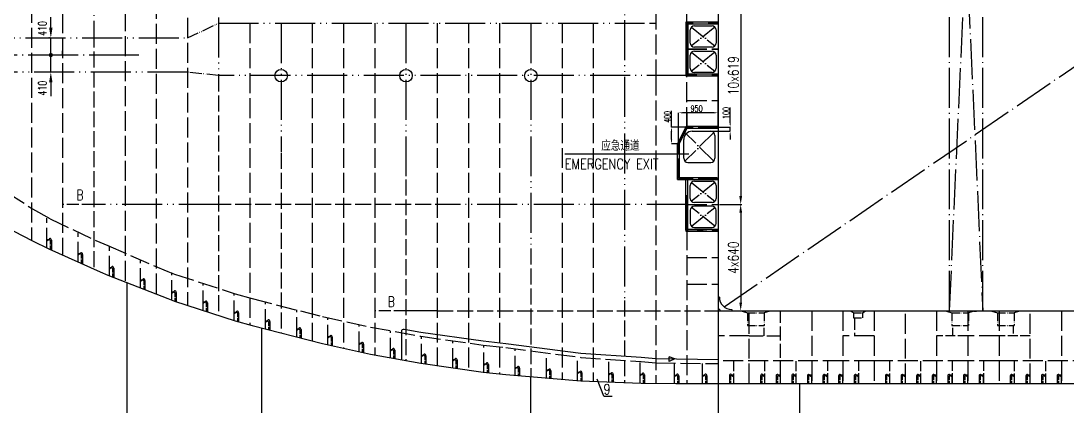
# Model space of a CAD drawing. Extents: x 373818 to 564480, y 322172 to 634257.
# Drawn here: x 432345 to 457481, y 467719 to 476981 of the extents above; entities that cross this region are included whole.
import ezdxf
from ezdxf.enums import TextEntityAlignment as Align

# ---------------------------------------------------------------- set-up
doc = ezdxf.new("R2010")
doc.units = 0
doc.header["$LTSCALE"] = 40
doc.header["$MEASUREMENT"] = 0
for name, pattern in [('ACAD_ISO02W100', [15, 12, -3]), ('ACAD_ISO03W100', [30, 12, -18]), ('ACAD_ISO04W100', [30.5, 24, -3, 0.5, -3]), ('ACAD_ISO05W100', [34, 24, -3, 0.5, -3, 0.5, -3]), ('CENTER110', [12.2, 10, -1, 0.2, -1])]:
    doc.linetypes.add(name, pattern=pattern)
doc.layers.get('0').update_dxf_attribs({"linetype": 'CONTINUOUS'})
doc.layers.get('DEFPOINTS').update_dxf_attribs({"linetype": 'CONTINUOUS'})
for name, color, linetype in [('9', 6, 'CONTINUOUS'), ('C-CEN', 4, 'ACAD_ISO04W100'), ('C-CON', 4, 'CONTINUOUS'), ('C-DAS', 4, 'ACAD_ISO02W100'), ('FRAME', 7, 'CONTINUOUS'), ('Y-CON', 2, 'CONTINUOUS'), ('Y-DAS', 2, 'ACAD_ISO02W100'), ('Y-H', 2, 'ACAD_ISO03W100'), ('Y-PH', 2, 'ACAD_ISO05W100')]:
    doc.layers.add(name, color=color, linetype=linetype)
doc.styles.add('DM', font='romans.shx', dxfattribs={"bigfont": 'hzdx.shx'})
doc.styles.add('ROMANS', font='romans.shx', dxfattribs={"width": 0.75, "height": 250, "bigfont": 'hzdx.shx'})
doc.dimstyles.new('DM-100', dxfattribs={"dimscale": 0, "dimtxt": 250, "dimasz": 200, "dimexe": 30, "dimexo": 30, "dimgap": 50, "dimtad": 1, "dimdec": 0, "dimzin": 0, "dimdsep": 46, "dimtxsty": 'ROMANS', "dimcen": 0, "dimclrd": 1, "dimclre": 1, "dimclrt": 1, "dimadec": 0, "dimazin": 0, "dimtfac": 1, "dimtdec": 0, "dimtmove": 0, "dimatfit": 3, "dimfxl": 1, "dimtolj": 1, "dimtzin": 0, "dimarcsym": 0})

# ---------------------------------------------------------------- blocks, each defined once
blk = doc.blocks.new('A$C771200ED')
at = {"layer": 'C-CON', "linetype": 'ACAD_ISO05W100', "ltscale": 0.2}
for p, q in [((135, 350), (535, 350)), ((135, 50), (135, 350)), ((535, 50), (535, 350)), ((0, 12), (135, 50)), ((0, 12), (0, 0)), ((135, 50), (535, 50)), ((670, 12), (535, 50)), ((670, 12), (670, 0))]:
    blk.add_line(p, q, dxfattribs=at)
blk = doc.blocks.new('*D161')
at = {"color": 1, "linetype": 'ByBlock', "transparency": 16777216}
for p, q in [((449639, 472370), (449639, 470210)), ((449276, 470010), (449669, 470010))]:
    blk.add_line(p, q, dxfattribs=at)
for points in [[(449606, 472370), (449673, 472370), (449639, 472570)], [(449606, 470210), (449673, 470210), (449639, 470010)]]:
    blk.add_solid(points, dxfattribs=at)
at = {"layer": 'DEFPOINTS', "color": 0, "linetype": 'ByBlock', "transparency": 16777216}
for p in [(449639, 472570), (449246, 470010), (449639, 470010)]:
    blk.add_point(p, dxfattribs=at)
at = {"color": 1, "linetype": 'ByBlock', "transparency": 16777216, "insert": (449464, 471290), "char_height": 250, "attachment_point": 5, "rotation": 90, "style": 'ROMANS'}
blk.add_mtext('\\A1;4x640', dxfattribs=at)
blk = doc.blocks.new('A$C75882CA2')
at = {"layer": 'C-CON'}
for p, q in [((0, 57), (136, 114)), ((0, 57), (136, 0)), ((136, 0), (136, 114))]:
    blk.add_line(p, q, dxfattribs=at)
blk = doc.blocks.new('0')
for p, q in [((-330, -30), (-330, 0)), ((-30, -330), (0, -330))]:
    blk.add_line(p, q)
blk.add_arc((-330, -330), 300, 0, 90)

msp = doc.modelspace()

# ---------------------------------------------------------------- linework, layer by layer
at = {"color": 1, "linetype": 'ByBlock'}
for p, q in [((449639.38, 478560.36), (449639.38, 472770.36)), ((449126.41, 472570.36), (449669.38, 472570.36))]:
    msp.add_line(p, q, dxfattribs=at)
for p, q in [((433063.51, 476820.36), (433063.51, 477070.36)), ((448321.41, 476949.8), (448321.41, 475661.8)), ((449096.41, 476949.8), (448321.41, 476949.8)), ((448371.41, 476899.8), (448371.41, 475711.8)), ((449096.41, 476899.8), (448371.41, 476899.8)), ((448526.41, 476862.82), (448950.86, 476862.82)), ((448426.41, 476448.96), (448426.41, 476762.82)), ((449050.86, 476762.82), (449050.86, 476448.96)), ((433029.67, 476570.36), (433013.51, 476570.36)), ((433063.51, 475750.36), (433063.51, 476570.36)), ((448950.86, 476348.96), (448526.41, 476348.96)), ((433346.41, 476160.36), (433346.41, 476260.36)), ((448426.41, 475841.94), (448426.41, 476155.8)), ((448526.41, 476255.8), (448950.86, 476255.8)), ((449050.86, 476155.8), (449050.86, 475841.94)), ((433029.67, 475750.36), (433013.51, 475750.36)), ((448321.41, 475661.8), (449096.41, 475661.8)), ((448371.41, 475711.8), (449096.41, 475711.8)), ((448950.86, 475741.94), (448526.41, 475741.94)), ((433063.51, 475500.36), (433063.51, 475174.11)), ((448121.41, 474025.13), (448338.48, 474452.36)), ((448171.41, 474029.58), (448354.34, 474402.36)), ((448338.48, 474452.36), (449096.41, 474452.36)), ((448354.34, 474402.36), (449096.41, 474402.36)), ((448471.41, 474327.39), (448921.41, 474327.39)), ((448271.41, 473677.39), (448271.41, 474127.39)), ((449021.41, 474227.39), (449021.41, 473677.39)), ((448121.41, 473164.36), (448121.41, 474025.13)), ((448171.41, 473189.36), (448171.41, 474029.58)), ((448371.41, 473577.39), (448921.41, 473577.39)), ((448121.41, 473164.36), (449096.41, 473164.36)), ((448171.41, 473214.36), (449071.41, 473214.36)), ((448321.41, 471951.36), (448321.41, 473214.36)), ((448371.41, 471976.36), (448371.41, 473164.36)), ((448526.41, 473127.38), (448950.86, 473127.38)), ((448426.41, 472713.52), (448426.41, 473027.38)), ((449050.86, 473027.38), (449050.86, 472713.52)), ((448950.86, 472613.52), (448526.41, 472613.52)), ((448426.41, 472427.2), (448426.41, 472113.34)), ((448950.86, 472527.2), (448526.41, 472527.2)), ((449050.86, 472113.34), (449050.86, 472427.2)), ((448321.41, 471951.36), (448321.41, 471926.36)), ((448321.41, 471926.36), (449096.41, 471926.36)), ((448371.41, 471976.36), (449096.41, 471976.36)), ((448526.41, 472013.34), (448950.86, 472013.34)), ((433076.41, 471707.55), (433076.41, 471470.16)), ((433826.41, 471367.26), (433826.41, 471137.88)), ((434576.41, 471035.72), (434576.41, 470812.52)), ((434892.99, 470688.06), (434892.99, 465311.36)), ((435326.41, 470740.87), (435326.41, 470517.67)), ((436076.41, 470449.49), (436076.41, 470231.36)), ((436826.41, 470204.44), (436826.41, 469988.53)), ((437576.41, 469961.61), (437576.41, 469748.47)), ((438125.51, 469597.15), (438125.51, 465311.36)), ((438326.41, 469754.49), (438326.41, 469545.65)), ((439076.41, 469562.24), (439076.41, 469353.41)), ((439826.41, 469375.19), (439826.41, 469170.43)), ((440576.41, 469212.06), (440576.41, 469007.3)), ((441326.41, 469065.16), (441326.41, 468863.99)), ((442076.41, 468928.37), (442076.41, 468731.61)), ((442826.41, 468822.37), (442826.41, 468625.6)), ((443576.41, 468717.04), (443576.41, 468523.32)), ((444326.41, 468633.19), (444326.41, 468448.78)), ((445076.41, 468570.96), (445076.41, 468386.55)), ((444590.56, 468426.86), (444590.56, 465311.36)), ((445824.71, 468515.1), (445824.71, 468325.75)), ((446353.66, 467961.53), (446193.76, 468364.34)), ((446576.41, 468481.75), (446576.41, 468295.62)), ((447326.41, 468468.05), (447326.41, 468267.95)), ((448151.41, 468443.61), (448151.41, 468260.36)), ((448826.41, 468443.61), (448826.41, 468260.36)), ((449366.41, 468444.16), (449366.41, 468262.24)), ((450116.41, 468444.16), (450116.41, 468262.24)), ((450491.41, 468442.28), (450491.41, 468260.36)), ((450866.41, 468444.16), (450866.41, 468262.24)), ((451241.41, 468442.28), (451241.41, 468260.36)), ((451616.41, 468442.28), (451616.41, 468260.36)), ((451991.41, 468442.28), (451991.41, 468260.36)), ((452366.41, 468442.28), (452366.41, 468260.36)), ((453116.41, 468442.28), (453116.41, 468260.36)), ((453491.41, 468442.28), (453491.41, 468260.36)), ((453866.41, 468442.28), (453866.41, 468260.36)), ((454241.41, 468442.28), (454241.41, 468260.36)), ((454616.41, 468442.28), (454616.41, 468260.36)), ((454991.41, 468442.28), (454991.41, 468260.36)), ((455366.41, 468442.28), (455366.41, 468260.36)), ((456116.41, 468442.28), (456116.41, 468260.36)), ((456491.41, 468442.28), (456491.41, 468260.36)), ((456866.41, 468442.28), (456866.41, 468260.36)), ((457241.41, 468442.28), (457241.41, 468260.36)), ((449096.41, 468260.36), (449096.41, 462239.96)), ((451055.61, 468260.36), (451055.61, 465311.36)), ((446353.66, 467961.53), (446554.32, 467961.53))]:
    msp.add_line(p, q)
at = {"linetype": 'CENTER110', "ltscale": 3}
msp.add_line((435181.15, 476160.36), (430137.18, 476160.36), dxfattribs=at)
at = {"color": 0, "linetype": 'ByBlock'}
for p, q in [((449386.34, 474527.36), (449386.34, 474902.57)), ((447977.65, 474427.36), (447977.65, 474818.64)), ((448146.41, 474027.36), (448146.41, 474773.16)), ((448996.41, 474772.16), (448246.41, 474772.16)), ((449096.41, 474452.36), (449096.41, 474773.16)), ((448346.41, 474427.36), (447976.65, 474427.36)), ((447977.65, 474127.36), (447977.65, 474327.36)), ((448921.41, 474327.39), (449387.34, 474327.39)), ((449096.41, 474427.36), (449387.34, 474427.36)), ((449386.34, 474327.39), (449386.34, 474427.36)), ((449386.34, 474227.39), (449386.34, 474127.39)), ((448146.41, 474027.36), (447976.65, 474027.36))]:
    msp.add_line(p, q, dxfattribs=at)
at = {"color": 1}
msp.add_line((447596.41, 468862.04), (449096.41, 468841.06), dxfattribs=at)
at = {"const_width": 50}
msp.add_lwpolyline([(433038.51, 476160.36, 1), (433088.51, 476160.36, 1)], format="xyb", close=True, dxfattribs=at)
at = {"color": 1}
msp.add_lwpolyline([(441496.41, 468832.82), (441496.41, 469522.82, -0.46837576), (441555.43, 469572), (441954.41, 469498.86), (443447.91, 469287.76), (443996.41, 469226.16), (445794.71, 468990.79), (447246.41, 468894.35), (447596.41, 468862.04)], format="xyb", dxfattribs=at)
for centre, radius, start, end in [((448526.41, 476762.82), 100, 90, 180), ((448950.86, 476762.82), 100, 0, 90), ((448526.41, 476448.96), 100, 180, 270), ((448950.86, 476448.96), 100, 270, 0), ((448526.41, 476155.8), 100, 90, 180), ((448950.86, 476155.8), 100, 0, 90), ((448526.41, 475841.94), 100, 180, 270), ((448950.86, 475841.94), 100, 270, 0), ((448471.41, 474127.39), 200, 90, 180), ((448921.41, 474227.39), 100, 0, 90), ((448371.41, 473677.39), 100, 180, 270), ((448921.41, 473677.39), 100, 270, 0), ((448526.41, 473027.38), 100, 90, 180), ((448950.86, 473027.38), 100, 0, 90), ((448526.41, 472713.52), 100, 180, 270), ((448950.86, 472713.52), 100, 270, 0), ((448526.41, 472427.2), 100, 90, 180), ((448950.86, 472427.2), 100, 0, 90), ((448526.41, 472113.34), 100, 180, 270), ((448950.86, 472113.34), 100, 270, 0), ((433045.48, 471723.72), 25, 40.300494, 175.621629), ((433021.41, 471700.63), 25, 0, 90), ((433026.41, 471707.55), 50, 0, 40.300494), ((433795.48, 471383.43), 25, 40.300494, 175.621629), ((433771.41, 471360.34), 25, 0, 90), ((433776.41, 471367.26), 50, 0, 40.300494), ((434545.48, 471051.89), 25, 40.300494, 175.621629), ((434521.41, 471028.8), 25, 0, 90), ((434526.41, 471035.72), 50, 0, 40.300494), ((435295.48, 470757.04), 25, 40.300494, 175.621629), ((435271.41, 470733.95), 25, 0, 90), ((435276.41, 470740.87), 50, 0, 40.300494), ((436045.48, 470465.66), 25, 40.300494, 175.621629), ((436021.41, 470442.57), 25, 0, 90), ((436026.41, 470449.49), 50, 0, 40.300494), ((436795.48, 470220.61), 25, 40.300494, 175.621629), ((436771.41, 470197.52), 25, 0, 90), ((436776.41, 470204.44), 50, 0, 40.300494), ((449096.41, 470010.36), 50, 0, 90), ((437545.48, 469977.78), 25, 40.300494, 175.621629), ((437521.41, 469954.69), 25, 0, 90), ((437526.41, 469961.61), 50, 0, 40.300494), ((438295.48, 469770.66), 25, 40.300494, 175.621629), ((438271.41, 469747.57), 25, 0, 90), ((438276.41, 469754.49), 50, 0, 40.300494), ((439045.48, 469578.41), 25, 40.300494, 175.621629), ((439021.41, 469555.32), 25, 0, 90), ((439026.41, 469562.24), 50, 0, 40.300494), ((439795.48, 469391.36), 25, 40.300494, 175.621629), ((439771.41, 469368.27), 25, 0, 90), ((439776.41, 469375.19), 50, 0, 40.300494), ((440545.48, 469228.23), 25, 40.300494, 175.621629), ((440521.41, 469205.14), 25, 0, 90), ((440526.41, 469212.06), 50, 0, 40.300494), ((441295.48, 469081.33), 25, 40.300494, 175.621629), ((441271.41, 469058.24), 25, 0, 90), ((441276.41, 469065.16), 50, 0, 40.300494), ((442045.48, 468944.54), 25, 40.300494, 175.621629), ((442021.41, 468921.45), 25, 0, 90), ((442026.41, 468928.37), 50, 0, 40.300494), ((442795.48, 468838.54), 25, 40.300494, 175.621629), ((442771.41, 468815.44), 25, 0, 90), ((442776.41, 468822.37), 50, 0, 40.300494), ((443545.48, 468733.21), 25, 40.300494, 175.621629), ((443521.41, 468710.12), 25, 0, 90), ((443526.41, 468717.04), 50, 0, 40.300494), ((444295.48, 468649.36), 25, 40.300494, 175.621629), ((444271.41, 468626.27), 25, 0, 90), ((444276.41, 468633.19), 50, 0, 40.300494), ((445045.48, 468587.13), 25, 40.300494, 175.621629), ((445021.41, 468564.04), 25, 0, 90), ((445026.41, 468570.96), 50, 0, 40.300494), ((445793.78, 468531.27), 25, 40.300494, 175.621629), ((445774.71, 468515.1), 50, 0, 40.300494), ((445769.71, 468508.18), 25, 0, 90), ((446545.48, 468497.92), 25, 40.300494, 175.621629), ((446521.41, 468474.83), 25, 0, 90), ((446526.41, 468481.75), 50, 0, 40.300494), ((447295.48, 468484.22), 25, 40.300494, 175.621629), ((447271.41, 468461.12), 25, 0, 90), ((447276.41, 468468.05), 50, 0, 40.300494), ((448120.48, 468459.78), 25, 40.300494, 175.621629), ((448096.41, 468436.69), 25, 0, 90), ((448101.41, 468443.61), 50, 0, 40.300494), ((448795.48, 468459.78), 25, 40.300494, 175.621629), ((448771.41, 468436.69), 25, 0, 90), ((448776.41, 468443.61), 50, 0, 40.300494), ((449416.41, 468444.16), 50, 139.699506, 180), ((449397.35, 468460.33), 25, 4.378371, 139.699506), ((449421.41, 468437.24), 25, 90, 180), ((450166.41, 468444.16), 50, 139.699506, 180), ((450147.35, 468460.33), 25, 4.378371, 139.699506), ((450171.41, 468437.24), 25, 90, 180), ((450541.41, 468442.28), 50, 139.699506, 180), ((450522.35, 468458.45), 25, 4.378371, 139.699506), ((450546.41, 468435.36), 25, 90, 180), ((450916.41, 468444.16), 50, 139.699506, 180), ((450897.35, 468460.33), 25, 4.378371, 139.699506), ((450921.41, 468437.24), 25, 90, 180), ((451291.41, 468442.28), 50, 139.699506, 180), ((451272.35, 468458.45), 25, 4.378371, 139.699506), ((451296.41, 468435.36), 25, 90, 180), ((451666.41, 468442.28), 50, 139.699506, 180), ((451647.35, 468458.45), 25, 4.378371, 139.699506), ((451671.41, 468435.36), 25, 90, 180), ((452041.41, 468442.28), 50, 139.699506, 180), ((452022.35, 468458.45), 25, 4.378371, 139.699506), ((452046.41, 468435.36), 25, 90, 180), ((452416.41, 468442.28), 50, 139.699506, 180), ((452397.35, 468458.45), 25, 4.378371, 139.699506), ((452421.41, 468435.36), 25, 90, 180), ((453166.41, 468442.28), 50, 139.699506, 180), ((453147.35, 468458.45), 25, 4.378371, 139.699506), ((453171.41, 468435.36), 25, 90, 180), ((453541.41, 468442.28), 50, 139.699506, 180), ((453522.35, 468458.45), 25, 4.378371, 139.699506), ((453546.41, 468435.36), 25, 90, 180), ((453916.41, 468442.28), 50, 139.699506, 180), ((453897.35, 468458.45), 25, 4.378371, 139.699506), ((453921.41, 468435.36), 25, 90, 180), ((454291.41, 468442.28), 50, 139.699506, 180), ((454272.35, 468458.45), 25, 4.378371, 139.699506), ((454296.41, 468435.36), 25, 90, 180), ((454666.41, 468442.28), 50, 139.699506, 180), ((454647.35, 468458.45), 25, 4.378371, 139.699506), ((454671.41, 468435.36), 25, 90, 180), ((455041.41, 468442.28), 50, 139.699506, 180), ((455022.35, 468458.45), 25, 4.378371, 139.699506), ((455046.41, 468435.36), 25, 90, 180), ((455416.41, 468442.28), 50, 139.699506, 180), ((455397.35, 468458.45), 25, 4.378371, 139.699506), ((455421.41, 468435.36), 25, 90, 180), ((456166.41, 468442.28), 50, 139.699506, 180), ((456147.35, 468458.45), 25, 4.378371, 139.699506), ((456171.41, 468435.36), 25, 90, 180), ((456541.41, 468442.28), 50, 139.699506, 180), ((456522.35, 468458.45), 25, 4.378371, 139.699506), ((456546.41, 468435.36), 25, 90, 180), ((456916.41, 468442.28), 50, 139.699506, 180), ((456897.35, 468458.45), 25, 4.378371, 139.699506), ((456921.41, 468435.36), 25, 90, 180), ((457291.41, 468442.28), 50, 139.699506, 180), ((457272.35, 468458.45), 25, 4.378371, 139.699506), ((457296.41, 468435.36), 25, 90, 180)]:
    msp.add_arc(centre, radius, start, end)
for points in [[(433021.85, 476820.36), (433105.18, 476820.36), (433063.51, 476570.36)], [(433021.85, 475500.36), (433105.18, 475500.36), (433063.51, 475750.36)]]:
    msp.add_solid(points)
at = {"color": 0, "linetype": 'ByBlock'}
for points in [[(448246.41, 474788.83), (448246.41, 474755.5), (448146.41, 474772.16)], [(448996.41, 474788.83), (448996.41, 474755.5), (449096.41, 474772.16)], [(447960.98, 474327.36), (447994.31, 474327.36), (447977.65, 474427.36)], [(449369.67, 474527.36), (449403, 474527.36), (449386.34, 474427.36)], [(449369.67, 474227.39), (449403, 474227.39), (449386.34, 474327.39)], [(447960.98, 474127.36), (447994.31, 474127.36), (447977.65, 474027.36)]]:
    msp.add_solid(points, dxfattribs=at)
at = {"color": 1, "linetype": 'ByBlock'}
msp.add_solid([(449606.05, 472770.36), (449672.71, 472770.36), (449639.38, 472570.36)], dxfattribs=at)
at = {"layer": '9', "color": 3, "linetype": 'ByBlock'}
msp.add_line((445416.11, 473787.91), (448390.51, 473787.91), dxfattribs=at)
at = {"layer": 'C-CEN'}
for p, q in [((449242.14, 470103.62), (474450.69, 487417.09)), ((454656.91, 470010.36), (454656.91, 487510.36)), ((454656.91, 470010.36), (455456.91, 487510.36)), ((454656.91, 487510.36), (455456.91, 470010.36)), ((455456.91, 470010.36), (455456.91, 487510.36))]:
    msp.add_line(p, q, dxfattribs=at)
at = {"layer": 'C-CEN', "ltscale": 0.4}
for p, q in [((449021.57, 476833.53), (448455.7, 476378.25)), ((448455.7, 476833.53), (449021.57, 476378.25)), ((448455.7, 476226.51), (449021.57, 475771.23)), ((449021.57, 476226.51), (448455.7, 475771.23)), ((449021.57, 473098.09), (448455.7, 472642.81)), ((448455.7, 473098.09), (449021.57, 472642.81)), ((448455.7, 472042.63), (449021.57, 472497.91)), ((449021.57, 472042.63), (448455.7, 472497.91))]:
    msp.add_line(p, q, dxfattribs=at)
at = {"layer": 'C-CEN', "ltscale": 0.5}
for p, q in [((448992.12, 474298.1), (448300.7, 473606.68)), ((448992.12, 473606.68), (448300.7, 474298.1))]:
    msp.add_line(p, q, dxfattribs=at)
at = {"layer": 'C-CON', "linetype": 'ACAD_ISO05W100', "ltscale": 0.2}
for p, q in [((452281.41, 470010.36), (452281.41, 469998.36)), ((452346.41, 469960.36), (452281.41, 469998.36)), ((452346.41, 469960.36), (452566.41, 469960.36)), ((452346.41, 469960.36), (452346.41, 469840.36)), ((452346.41, 469840.36), (452566.41, 469840.36)), ((452566.41, 469960.36), (452631.41, 469998.36)), ((452566.41, 469960.36), (452566.41, 469840.36)), ((452631.41, 470010.36), (452631.41, 469998.36)), ((454581.41, 469998.36), (454581.41, 470010.36)), ((454581.41, 469998.36), (454716.41, 469960.36)), ((454716.41, 469960.36), (454716.41, 469660.36)), ((454716.41, 469960.36), (455116.41, 469960.36)), ((455251.41, 469998.36), (455116.41, 469960.36)), ((455116.41, 469960.36), (455116.41, 469660.36)), ((455251.41, 469998.36), (455306.41, 469998.36)), ((455306.41, 469998.36), (455306.41, 470010.36)), ((454716.41, 469660.36), (455116.41, 469660.36))]:
    msp.add_line(p, q, dxfattribs=at)
at = {"layer": 'C-DAS'}
for p, q in [((447596.41, 489255.48), (447596.41, 475665.36)), ((435596.41, 487109.19), (435596.41, 470411.53)), ((434846.41, 486814.34), (434846.41, 470706.37)), ((433346.41, 486165.89), (433346.41, 471354.83)), ((432596.41, 485814.02), (432596.41, 471706.69)), ((436346.41, 481855.36), (436346.41, 470143.94)), ((448346.41, 474427.36), (448346.41, 478760.36)), ((437846.41, 476924.8), (437846.41, 469670.42)), ((439346.41, 476924.8), (439346.41, 469284.2)), ((440096.41, 476924.8), (440096.41, 469111.71)), ((440846.41, 476924.8), (440846.41, 468951.99)), ((442346.41, 476924.8), (442346.41, 468693.45)), ((443096.41, 476924.8), (443096.41, 468587.44)), ((443846.41, 476924.8), (443846.41, 468493)), ((445346.41, 476924.8), (445346.41, 468364.15)), ((446096.41, 476924.8), (446096.41, 468314.86)), ((447596.41, 475665.36), (447596.41, 468265.24)), ((448346.41, 474771.36), (448346.41, 474427.36)), ((448346.41, 472545.36), (448346.41, 468260.36)), ((451346.41, 470010.36), (451346.41, 468260.36)), ((452096.41, 470010.36), (452096.41, 468260.36)), ((453596.41, 468259.87), (453596.41, 470010.36)), ((454346.41, 470010.36), (454346.41, 468260.36)), ((455096.41, 470010.36), (455096.41, 468260.36)), ((456596.41, 468260.36), (456596.41, 470010.36)), ((457346.41, 470010.36), (457346.41, 468260.36)), ((452096.41, 468810.36), (449096.41, 468810.36)), ((455096.41, 468810.36), (452846.41, 468810.36)), ((458096.41, 468810.36), (455846.41, 468810.36)), ((447596.41, 468762.04), (449096.41, 468741.06))]:
    msp.add_line(p, q, dxfattribs=at)
at = {"layer": 'C-DAS', "ltscale": 0.2}
for p, q in [((433046.41, 471700.63), (433046.41, 471485.45)), ((433796.41, 471360.34), (433796.41, 471145.16)), ((434546.41, 471028.8), (434546.41, 470824.31)), ((435296.41, 470733.95), (435296.41, 470529.46)), ((436046.41, 470442.57), (436046.41, 470241.07)), ((436796.41, 470197.52), (436796.41, 469998.24)), ((437546.41, 469954.69), (437546.41, 469757.14)), ((438296.41, 469747.57), (438296.41, 469553.34)), ((439046.41, 469555.32), (439046.41, 469361.1)), ((439796.41, 469368.27), (439796.41, 469176.96)), ((440546.41, 469205.14), (440546.41, 469013.83)), ((441296.41, 469058.24), (441296.41, 468869.49)), ((442046.41, 468921.45), (442046.41, 468735.85)), ((442796.41, 468815.44), (442796.41, 468629.84)), ((443546.41, 468710.12), (443546.41, 468526.69)), ((444296.41, 468626.27), (444296.41, 468451.27)), ((445046.41, 468564.04), (445046.41, 468389.04)), ((445794.71, 468508.18), (445794.71, 468326.96)), ((446546.41, 468474.83), (446546.41, 468296.82)), ((447296.41, 468461.12), (447296.41, 468268.25)), ((448121.41, 468436.69), (448121.41, 468260.36)), ((448796.41, 468436.69), (448796.41, 468260.36)), ((449396.41, 468437.24), (449396.41, 468262.24)), ((450146.41, 468437.24), (450146.41, 468262.24)), ((450521.41, 468435.36), (450521.41, 468260.36)), ((450896.41, 468437.24), (450896.41, 468262.24)), ((451271.41, 468435.36), (451271.41, 468260.36)), ((451646.41, 468435.36), (451646.41, 468260.36)), ((452021.41, 468435.36), (452021.41, 468260.36)), ((452396.41, 468435.36), (452396.41, 468260.36)), ((453146.41, 468435.36), (453146.41, 468260.36)), ((453521.41, 468435.36), (453521.41, 468260.36)), ((453896.41, 468435.36), (453896.41, 468260.36)), ((454271.41, 468435.36), (454271.41, 468260.36)), ((454646.41, 468435.36), (454646.41, 468260.36)), ((455021.41, 468435.36), (455021.41, 468260.36)), ((455396.41, 468435.36), (455396.41, 468260.36)), ((456146.41, 468435.36), (456146.41, 468260.36)), ((456521.41, 468435.36), (456521.41, 468260.36)), ((456896.41, 468435.36), (456896.41, 468260.36)), ((457271.41, 468435.36), (457271.41, 468260.36))]:
    msp.add_line(p, q, dxfattribs=at)
at = {"layer": 'C-DAS', "ltscale": 0.7}
for p, q in [((450596.41, 468460.36), (450596.41, 470010.36)), ((449846.41, 469410.44), (450596.41, 469410.44))]:
    msp.add_line(p, q, dxfattribs=at)
at = {"layer": 'C-DAS', "ltscale": 0.5}
for p, q in [((455096.41, 469410.36), (454346.41, 469410.36)), ((456596.41, 469410.36), (455846.41, 469410.36))]:
    msp.add_line(p, q, dxfattribs=at)
at = {"layer": 'C-DAS'}
msp.add_lwpolyline([(431096.41, 473485.65), (431096.42, 472921.72), (431096.41, 473485.65), (431515.22, 473184.68), (432621.41, 472464.69), (433047.31, 472223.07), (434142.49, 471702.99), (434431.04, 471578.1), (435871.41, 470953.42), (436035.21, 470894.7), (437496.41, 470421.6), (437899.21, 470305.16), (439587.51, 469872.4), (440746.41, 469620.33), (441954.41, 469398.86), (443447.91, 469187.76), (443996.41, 469126.16), (445794.71, 468890.79), (447246.41, 468794.35), (447596.41, 468762.04)], dxfattribs=at)
at = {"layer": 'DEFPOINTS', "color": 0, "linetype": 'ByBlock'}
for p in [(448146.41, 474772.16), (448346.41, 474427.36), (448921.41, 474327.39), (449096.41, 474452.36), (449096.41, 474427.36), (449386.34, 474427.36), (447977.65, 474027.36), (448146.41, 474027.36), (448146.41, 474027.36), (449096.41, 472570.36), (449639.38, 472570.36)]:
    msp.add_point(p, dxfattribs=at)
at = {"layer": 'Y-CON'}
for p, q in [((449096.41, 483712.36), (449096.41, 468260.36)), ((449096.41, 474427.36), (449096.41, 475665.36)), ((449096.41, 470010.36), (521096.41, 470010.36)), ((449096.41, 468260.36), (449096.41, 468260.36)), ((449096.41, 468260.36), (456996.41, 468260.36)), ((456996.41, 468260.36), (463496.41, 468260.36))]:
    msp.add_line(p, q, dxfattribs=at)
for points in [[(431096.41, 472490.02), (431515.22, 472258.01), (432621.41, 471693.95), (433016.43, 471503.98), (434246.41, 470948.05), (434431.04, 470869.67), (435871.41, 470303.42), (436035.21, 470244.7), (437496.41, 469771.6), (437899.21, 469655.16), (439587.51, 469222.4), (440746.41, 468970.33), (441954.41, 468748.86), (443447.91, 468537.76), (443996.41, 468476.16), (445794.71, 468326.96), (447246.41, 468268.76), (448082.11, 468260.36), (449096.41, 468260.36), (449096.41, 468260.36), (449246.41, 468260.36)], [(432971.41, 471525.63), (432971.41, 471725.63), (433021.41, 471725.63), (432971.41, 471685.63)], [(433721.41, 471185.34), (433721.41, 471385.34), (433771.41, 471385.34), (433721.41, 471345.34)], [(434471.41, 470853.8), (434471.41, 471053.8), (434521.41, 471053.8), (434471.41, 471013.8)], [(435221.41, 470558.95), (435221.41, 470758.95), (435271.41, 470758.95), (435221.41, 470718.95)], [(435971.41, 470267.57), (435971.41, 470467.57), (436021.41, 470467.57), (435971.41, 470427.57)], [(436721.41, 470022.52), (436721.41, 470222.52), (436771.41, 470222.52), (436721.41, 470182.52)], [(437471.41, 469779.69), (437471.41, 469979.69), (437521.41, 469979.69), (437471.41, 469939.69)], [(438221.41, 469572.57), (438221.41, 469772.57), (438271.41, 469772.57), (438221.41, 469732.57)], [(438971.41, 469380.32), (438971.41, 469580.32), (439021.41, 469580.32), (438971.41, 469540.32)], [(439721.41, 469193.27), (439721.41, 469393.27), (439771.41, 469393.27), (439721.41, 469353.27)], [(440471.41, 469030.14), (440471.41, 469230.14), (440521.41, 469230.14), (440471.41, 469190.14)], [(441221.41, 468883.24), (441221.41, 469083.24), (441271.41, 469083.24), (441221.41, 469043.24)], [(441971.41, 468746.45), (441971.41, 468946.45), (442021.41, 468946.45), (441971.41, 468906.45)], [(442721.41, 468640.44), (442721.41, 468840.44), (442771.41, 468840.44), (442721.41, 468800.44)], [(443471.41, 468535.12), (443471.41, 468735.12), (443521.41, 468735.12), (443471.41, 468695.12)], [(444221.41, 468457.49), (444221.41, 468651.27), (444271.41, 468651.27), (444221.41, 468611.27)], [(444971.41, 468389.04), (444971.41, 468589.04), (445021.41, 468589.04), (444971.41, 468549.04)], [(445719.71, 468333.18), (445719.71, 468533.18), (445769.71, 468533.18), (445719.71, 468493.18)], [(446471.41, 468299.83), (446471.41, 468499.83), (446521.41, 468499.83), (446471.41, 468459.83)], [(447221.41, 468269.76), (447221.41, 468486.12), (447271.41, 468486.12), (447221.41, 468446.12)], [(448046.41, 468261.69), (448046.41, 468461.69), (448096.41, 468461.69), (448046.41, 468421.69)], [(448721.41, 468261.69), (448721.41, 468461.69), (448771.41, 468461.69), (448721.41, 468421.69)], [(449471.41, 468262.24), (449471.41, 468462.24), (449421.41, 468462.24), (449471.41, 468422.24)], [(450221.41, 468262.24), (450221.41, 468462.24), (450171.41, 468462.24), (450221.41, 468422.24)], [(450596.41, 468260.36), (450596.41, 468460.36), (450546.41, 468460.36), (450596.41, 468420.36)], [(450971.41, 468262.24), (450971.41, 468462.24), (450921.41, 468462.24), (450971.41, 468422.24)], [(451346.41, 468260.36), (451346.41, 468460.36), (451296.41, 468460.36), (451346.41, 468420.36)], [(451721.41, 468260.36), (451721.41, 468460.36), (451671.41, 468460.36), (451721.41, 468420.36)], [(452096.41, 468260.36), (452096.41, 468460.36), (452046.41, 468460.36), (452096.41, 468420.36)], [(452471.41, 468260.36), (452471.41, 468460.36), (452421.41, 468460.36), (452471.41, 468420.36)], [(453221.41, 468260.36), (453221.41, 468460.36), (453171.41, 468460.36), (453221.41, 468420.36)], [(453596.41, 468260.36), (453596.41, 468460.36), (453546.41, 468460.36), (453596.41, 468420.36)], [(453971.41, 468260.36), (453971.41, 468460.36), (453921.41, 468460.36), (453971.41, 468420.36)], [(454346.41, 468260.36), (454346.41, 468460.36), (454296.41, 468460.36), (454346.41, 468420.36)], [(454721.41, 468260.36), (454721.41, 468460.36), (454671.41, 468460.36), (454721.41, 468420.36)], [(455096.41, 468260.36), (455096.41, 468460.36), (455046.41, 468460.36), (455096.41, 468420.36)], [(455471.41, 468260.36), (455471.41, 468460.36), (455421.41, 468460.36), (455471.41, 468420.36)], [(456221.41, 468260.36), (456221.41, 468460.36), (456171.41, 468460.36), (456221.41, 468420.36)], [(456596.41, 468260.36), (456596.41, 468460.36), (456546.41, 468460.36), (456596.41, 468420.36)], [(456971.41, 468260.36), (456971.41, 468460.36), (456921.41, 468460.36), (456971.41, 468420.36)], [(457346.41, 468260.36), (457346.41, 468460.36), (457296.41, 468460.36), (457346.41, 468420.36)]]:
    msp.add_lwpolyline(points, dxfattribs=at)
for centre in [(438596.41, 475665.36), (441596.41, 475665.36), (444596.41, 475665.36)]:
    msp.add_circle(centre, 150, dxfattribs=at)
at = {"layer": 'Y-DAS'}
for p, q in [((446846.41, 476924.8), (447596.41, 476924.8)), ((448346.41, 476305.8), (449096.41, 476305.8)), ((448346.41, 476304.36), (449096.41, 476304.36)), ((448346.41, 475066.36), (449096.41, 475066.36)), ((448146.41, 474027.36), (448346.41, 474427.36)), ((449096.41, 474427.36), (448346.41, 474427.36)), ((448146.41, 473189.36), (448146.41, 474027.36)), ((449096.41, 473189.36), (448146.41, 473189.36)), ((448346.41, 472570.36), (449096.41, 472570.36)), ((432971.41, 471525.63), (432971.41, 472241.4)), ((433721.41, 471185.34), (433721.41, 471883.85)), ((448346.41, 471930.36), (449096.41, 471930.36)), ((434471.41, 470853.8), (434471.41, 471554.32)), ((435221.41, 470558.95), (435221.41, 471241.77)), ((448346.41, 471290.36), (449096.41, 471290.36)), ((435971.41, 470267.57), (435971.41, 470931.7)), ((436721.41, 470022.52), (436721.41, 470672.52)), ((448346.41, 470650.36), (449096.41, 470650.36)), ((437471.41, 469779.69), (437471.41, 470429.69)), ((438221.41, 469572.57), (438221.41, 470222.57)), ((438971.41, 469380.32), (438971.41, 470030.32)), ((439721.41, 469193.27), (439721.41, 469843.27)), ((449846.41, 468260.52), (449846.41, 470010.36)), ((452846.41, 470010.36), (452846.41, 468260.36)), ((455846.41, 470010.36), (455846.41, 468260.36)), ((440471.41, 469030.14), (440471.41, 469680.14)), ((441221.41, 468883.24), (441221.41, 469519.49)), ((441971.41, 468735.85), (441971.41, 469385.85)), ((449846.41, 469410.44), (449096.41, 469410.44)), ((452846.41, 469410.36), (452096.41, 469410.36)), ((455846.41, 469410.36), (455096.41, 469410.36)), ((442721.41, 468629.84), (442721.41, 469279.84)), ((443471.41, 468526.69), (443471.41, 469176.69)), ((444221.41, 468451.27), (444221.41, 469101.27)), ((444971.41, 468389.04), (444971.41, 468988.73)), ((445719.71, 468326.96), (445719.71, 468890.79)), ((446471.41, 468299.83), (446471.41, 468840.85)), ((447221.41, 468286.12), (447221.41, 468796.01)), ((452846.41, 468810.36), (452096.41, 468810.36)), ((455846.41, 468810.36), (455096.41, 468810.36)), ((448046.41, 468261.69), (448046.41, 468755.74)), ((448721.41, 468261.69), (448721.41, 468745.25))]:
    msp.add_line(p, q, dxfattribs=at)
at = {"layer": 'Y-DAS', "ltscale": 0.8}
for p, q in [((434096.41, 476726.5), (434096.41, 471015.84)), ((437096.41, 475665.36), (437096.41, 469901.11)), ((438596.41, 473808.36), (438596.41, 469476.44)), ((441596.41, 473170.74), (441596.41, 468814.49)), ((442679.44, 472570.36), (437096.41, 472570.36)), ((444596.41, 471507.67), (444596.41, 468426.38)), ((446846.41, 470260.36), (446846.41, 468284.79)), ((442346.41, 470010.36), (446846.41, 470010.36)), ((446846.41, 470010.36), (449096.41, 470010.36))]:
    msp.add_line(p, q, dxfattribs=at)
at = {"layer": 'Y-DAS', "ltscale": 0.6}
for p, q in [((434096.41, 472570.36), (433346.41, 472570.36)), ((441596.41, 470010.36), (440846.41, 470010.36)), ((452371.41, 469840.36), (452371.41, 469410.36)), ((453596.41, 468260.36), (453596.41, 468740.36))]:
    msp.add_line(p, q, dxfattribs=at)
at = {"layer": 'Y-DAS', "ltscale": 0.4}
for p, q in [((450206.41, 469410.44), (450206.41, 469660.36)), ((454736.41, 469410.44), (454736.41, 469660.36)), ((456186.41, 469660.36), (456186.41, 469410.44))]:
    msp.add_line(p, q, dxfattribs=at)
at = {"layer": 'Y-DAS', "ltscale": 0.5}
for p, q in [((449471.41, 468262.24), (449471.41, 468810.36)), ((450221.41, 468260.36), (450221.41, 468810.36)), ((450971.41, 468260.36), (450971.41, 468810.36)), ((451721.41, 468810.36), (451721.41, 468260.36)), ((452471.41, 468810.36), (452471.41, 468260.36)), ((453221.41, 468260.36), (453221.41, 468810.36)), ((453971.41, 468260.36), (453971.41, 468810.36)), ((454721.41, 468810.36), (454721.41, 468260.36)), ((455471.41, 468810.36), (455471.41, 468260.36)), ((456221.41, 468260.36), (456221.41, 468810.36)), ((456971.41, 468260.36), (456971.41, 468810.36))]:
    msp.add_line(p, q, dxfattribs=at)
at = {"layer": 'Y-H', "ltscale": 0.5}
for p, q in [((449096.41, 476924.8), (448346.41, 476924.8)), ((448346.41, 476924.8), (448346.41, 475686.8)), ((448346.41, 475686.8), (449096.41, 475686.8)), ((448346.41, 471951.36), (448346.41, 473189.36))]:
    msp.add_line(p, q, dxfattribs=at)
at = {"layer": 'Y-H', "ltscale": 0.3}
msp.add_line((449096.41, 471951.36), (448346.41, 471951.36), dxfattribs=at)
at = {"layer": 'Y-H'}
msp.add_line((448346.41, 471951.36), (448346.41, 471951.36), dxfattribs=at)
at = {"layer": 'Y-PH'}
for p, q in [((446846.41, 489235.92), (446846.41, 470260.36)), ((437096.41, 482500.36), (437096.41, 475665.36)), ((434096.41, 481060.36), (434096.41, 476726.5)), ((437096.41, 476924.8), (446846.41, 476924.8)), ((438596.41, 476924.8), (438596.41, 473833.36)), ((441596.41, 476924.8), (441596.41, 473170.74)), ((444596.41, 476924.8), (444596.41, 471507.67)), ((431096.41, 476570.36), (436346.41, 476570.36)), ((436346.41, 475750.36), (431096.41, 475750.36)), ((448346.41, 475665.36), (437096.41, 475665.36)), ((437096.41, 472570.36), (434096.41, 472570.36)), ((448346.41, 472570.36), (442679.44, 472570.36)), ((442346.41, 470010.36), (441596.41, 470010.36))]:
    msp.add_line(p, q, dxfattribs=at)
at = {"layer": 'Y-PH', "ltscale": 0.3}
for p, q in [((436346.41, 476570.36), (437096.41, 476924.8)), ((437096.41, 475665.36), (436346.41, 475750.36))]:
    msp.add_line(p, q, dxfattribs=at)

# ---------------------------------------------------------------- block references
at = {"rotation": 180}
msp.add_blockref('0', (449096.41, 470010.36), dxfattribs=at)
at = {"extrusion": (0, 0, -1), "zscale": -1, "rotation": 180}
msp.add_blockref('A$C771200ED', (-449671.41, 470010.36), dxfattribs=at)
at = {"xscale": -1}
for rotation in [180, 180.0000000000089]:
    msp.add_blockref('A$C771200ED', (455671.41, 470010.36), dxfattribs=dict(at, rotation=rotation))
at = {"color": 1, "xscale": -1, "rotation": 2.274289376216209}
msp.add_blockref('A$C75882CA2', (448057.77, 468798.42), dxfattribs=at)

# ---------------------------------------------------------------- texts
at = {"style": 'DM', "width": 0.7}
for p in [(432963.51, 476617.42), (432963.51, 475182.15)]:
    msp.add_text('410', height=200, rotation=90, dxfattribs=at).set_placement(p)
at = {"style": 'ROMANS'}
for s, width, p in [('B', 0.75, (433767.01, 472795.69)), ('B', 0.75, (441248.69, 470229.17)), ('9', 0.8, (446430, 468123.82))]:
    msp.add_text(s, height=250, dxfattribs=dict(at, width=width)).set_placement(p, align=Align.MIDDLE)
at = {"color": 1, "linetype": 'ByBlock', "insert": (449464.38, 475665.36), "char_height": 250, "attachment_point": 5, "rotation": 90, "style": 'ROMANS'}
msp.add_mtext('\\A1;10x619', dxfattribs=at)
at = {"color": 0, "linetype": 'ByBlock', "insert": (448579.57, 474873.16), "char_height": 150, "attachment_point": 5, "style": 'ROMANS'}
msp.add_mtext('\\A1;950', dxfattribs=at)
at = {"color": 0, "linetype": 'ByBlock', "char_height": 150, "attachment_point": 5, "rotation": 90, "style": 'ROMANS'}
for s, insert in [('\\A1;100', (449285.34, 474764.97)), ('\\A1;400', (447876.65, 474673))]:
    msp.add_mtext(s, dxfattribs=dict(at, insert=insert))
at = {"layer": 'FRAME', "style": 'ROMANS', "width": 0.8}
for s, p in [('应急通道', (446289.41, 473857.64)), ('EMERGENCY EXIT', (445410.15, 473415.36))]:
    msp.add_text(s, height=250, dxfattribs=at).set_placement(p)

# ---------------------------------------------------------------- dimensions: what is measured, and where the dimension line sits
dim = msp.add_linear_dim(base=(449639.38, 470010.36), p1=(449639.38, 472570.36), p2=(449246.41, 470010.36), angle=270, text='4x640', dimstyle='DM-100', override={"dimscale": 1})
dim.commit()
dim.dimension.update_dxf_attribs({"geometry": '*D161', "text_midpoint": (449464.38, 471290.36)})

doc.saveas('drawing.dxf')
